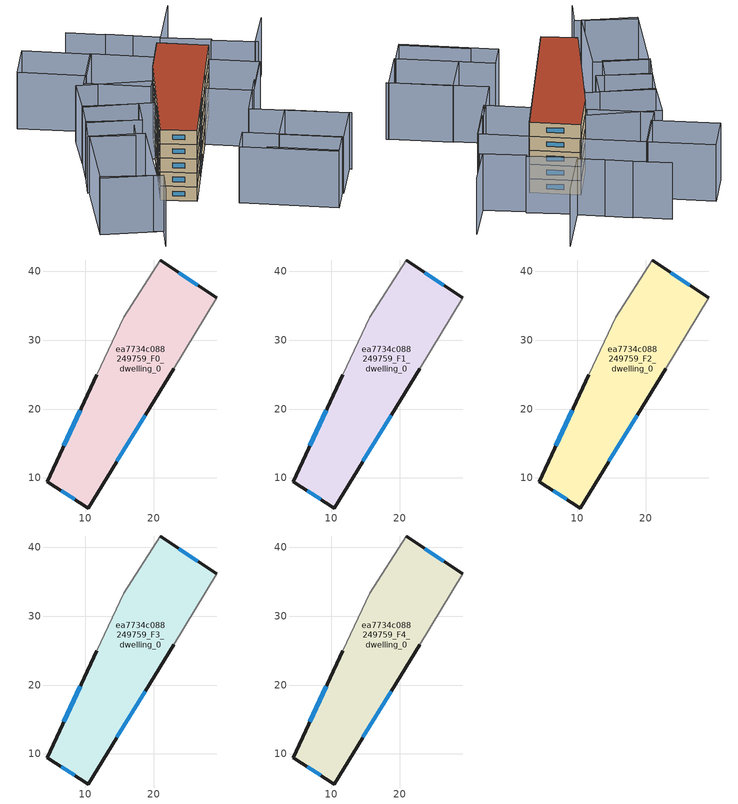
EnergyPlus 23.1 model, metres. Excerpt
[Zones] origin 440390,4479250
ea7734c088249759_F0_dwelling_0
 floor ground (EU_floor_Construction): 29.08,36.14 22.85,25.88 10.5,5.64 4.54,9.44 11.71,25 15.59,33.33 20.87,41.63 z0
 wall outside (EU_wall_Construction): 29.08,36.14 20.87,41.63 / 11.71,25 4.54,9.44 10.5,5.64 22.85,25.88 z0:3
 wall adiabatic (EU_wall_Construction): 20.87,41.63 15.59,33.33 11.71,25 / 22.85,25.88 29.08,36.14 z0:3
 window (EU_Window_Construction): 26.34,37.98 23.62,39.79 / 14.63,12.41 18.72,19.11 / 6.53,8.17 8.51,6.91 / 9.32,19.8 6.94,14.64 z1:2
ea7734c088249759_F1_dwelling_0
 floor to ea7734c088249759_F0_dwelling_0 (EU_floor_Construction): 29.08,36.14 22.85,25.88 10.5,5.64 4.54,9.44 11.71,25 15.59,33.33 20.87,41.63 z3
 wall outside (EU_wall_Construction): 29.08,36.14 20.87,41.63 / 11.71,25 4.54,9.44 10.5,5.64 22.85,25.88 z3:6
 wall adiabatic (EU_wall_Construction): 20.87,41.63 15.59,33.33 11.71,25 / 22.85,25.88 29.08,36.14 z3:6
 window (EU_Window_Construction): 26.34,37.98 23.62,39.79 / 14.63,12.41 18.72,19.11 / 6.53,8.17 8.51,6.91 / 9.32,19.8 6.94,14.64 z4:5
ea7734c088249759_F2_dwelling_0
 floor to ea7734c088249759_F1_dwelling_0 (EU_floor_Construction): 29.08,36.14 22.85,25.88 10.5,5.64 4.54,9.44 11.71,25 15.59,33.33 20.87,41.63 z6
 wall outside (EU_wall_Construction): 29.08,36.14 20.87,41.63 / 11.71,25 4.54,9.44 10.5,5.64 22.85,25.88 z6:9
 wall adiabatic (EU_wall_Construction): 20.87,41.63 15.59,33.33 11.71,25 / 22.85,25.88 29.08,36.14 z6:9
 window (EU_Window_Construction): 26.34,37.98 23.62,39.79 / 14.63,12.41 18.72,19.11 / 6.53,8.17 8.51,6.91 / 9.32,19.8 6.94,14.64 z7:8
ea7734c088249759_F3_dwelling_0
 floor to ea7734c088249759_F2_dwelling_0 (EU_floor_Construction): 29.08,36.14 22.85,25.88 10.5,5.64 4.54,9.44 11.71,25 15.59,33.33 20.87,41.63 z9
 wall outside (EU_wall_Construction): 29.08,36.14 20.87,41.63 / 11.71,25 4.54,9.44 10.5,5.64 22.85,25.88 z9:12
 wall adiabatic (EU_wall_Construction): 20.87,41.63 15.59,33.33 11.71,25 / 22.85,25.88 29.08,36.14 z9:12
 window (EU_Window_Construction): 26.34,37.98 23.62,39.79 / 14.63,12.41 18.72,19.11 / 6.53,8.17 8.51,6.91 / 9.32,19.8 6.94,14.64 z10:11
ea7734c088249759_F4_dwelling_0
 floor to ea7734c088249759_F3_dwelling_0 (EU_floor_Construction): 29.08,36.14 22.85,25.88 10.5,5.64 4.54,9.44 11.71,25 15.59,33.33 20.87,41.63 z12
 wall outside (EU_wall_Construction): 29.08,36.14 20.87,41.63 / 11.71,25 4.54,9.44 10.5,5.64 22.85,25.88 z12:15
 wall adiabatic (EU_wall_Construction): 20.87,41.63 15.59,33.33 11.71,25 / 22.85,25.88 29.08,36.14 z12:15
 window (EU_Window_Construction): 26.34,37.98 23.62,39.79 / 14.63,12.41 18.72,19.11 / 6.53,8.17 8.51,6.91 / 9.32,19.8 6.94,14.64 z13:14
 roof outside (EU_roof_Construction): 10.5,5.64 22.85,25.88 29.08,36.14 20.87,41.63 15.59,33.33 11.71,25 4.54,9.44 z15
shading: 21.91,-1.19 33.09,-8.9 / -12,2.56 -0.98,-2.43 / -0.98,-2.43 -3.49,-7.98 / 42.66,3.78 26.17,14.46 / 26.17,14.46 32.76,24.63 / 32.97,24.33 37.23,30.73 / 40.42,38.56 46.04,46.72 / 40.9,38.24 33.29,42.9 / 32.68,59.39 25.41,48.61 / 25.41,48.61 21.08,51.53 / 33.49,43.23 25.22,48.38 / 16.64,54.42 10.38,58.66 / 21.08,51.53 16.64,54.54 / 20.48,6.3 36.36,-4.28 / 36.36,-4.28 33.05,-9.24 / 33.05,-9.24 17.18,1.34 / 17.18,1.34 20.48,6.3 / 36.58,-4.44 26.39,2.36 / 26.39,2.36 32.05,10.85 / 32.05,10.85 42.25,4.05 / 42.25,4.05 36.58,-4.44 / -12.22,1.99 -5.97,18.38 / -5.97,18.38 4.1,14.54 / 4.1,14.54 -2.15,-1.86 / -2.15,-1.86 -12.22,1.99 / -3.68,24.09 4.65,20.42 / 4.65,20.42 2.15,14.74 / 2.15,14.74 -6.19,18.42 / -6.19,18.42 -3.68,24.09 / -3.81,23.78 -1.26,30.1 / -1.26,30.1 8.74,26.06 / 8.74,26.06 6.19,19.74 / 6.19,19.74 -3.81,23.78 / 29.08,36.15 37.32,30.67 / 37.32,30.67 30.67,20.67 / 30.67,20.67 22.43,26.14 / 22.43,26.14 29.08,36.15 / 12.51,24.71 -1.38,29.69 / -1.38,29.69 1.71,38.3 / 1.71,38.3 15.59,33.33 / 15.59,33.33 12.51,24.71 / 10.33,48.63 21.03,41.52 / 21.03,41.52 14.19,31.22 / 14.19,31.22 3.49,38.34 / 3.49,38.34 10.33,48.63 / 5.51,41.02 -5.48,48.35 / -5.48,48.35 -0.49,55.84 / -0.49,55.84 10.51,48.51 / 10.51,48.51 5.51,41.02 z0:12
[Building]
EU S2 Campaign: North Axis=0; Terrain=City; Solar Distribution=FullExterior
[Site:Location]
Madrid: Latitude=40.5; Longitude=-3.5; Time Zone=1; Elevation=609
[SizingPeriod:WeatherFileDays]
AnnualSizingPeriod: Begin Month=1; Begin Day of Month=1; End Month=12; End Day of Month=31; Day of Week for Start Day=Monday; Use Weather File Daylight Saving Period=No; Use Weather File Rain and Snow Indicators=No
[MATERIAL]
EU_InternalMass_Material: Roughness=MediumRough; Thickness=0.1; Conductivity=1; Density=1800; Specific Heat=900; Thermal Absorptance=0.9; Solar Absorptance=0.7; Visible Absorptance=0.7
[MATERIAL:NOMASS] Roughness=MediumRough; Thermal Absorptance=0.9; Solar Absorptance=0.7; Visible Absorptance=0.7
Name | Thermal Resistance
EU_wall_NoMass | 0.459673
EU_roof_NoMass | 0.495815
EU_floor_NoMass | 0.788942
[WINDOWMATERIAL:SIMPLEGLAZINGSYSTEM]
EU_Window_SimpleGlazing: UFactor=4.26103; Solar Heat Gain Coefficient=0.85; Visible Transmittance=0.85
[CONSTRUCTION]
EU_wall_Construction: EU_wall_NoMass
EU_roof_Construction: EU_roof_NoMass
EU_floor_Construction: EU_floor_NoMass
EU_Window_Construction: EU_Window_SimpleGlazing
EU_InternalMass_Construction: EU_InternalMass_Material
[ZONE] Type=1; Multiplier=1; Ceiling Height=autocalculate; Volume=962.717; Floor Area=autocalculate; Part of Total Floor Area=Yes
ea7734c088249759_F0_dwelling_0; ea7734c088249759_F1_dwelling_0; ea7734c088249759_F2_dwelling_0; ea7734c088249759_F3_dwelling_0; ea7734c088249759_F4_dwelling_0
[INTERNALMASS] Construction=EU_InternalMass_Construction; Surface Area=320.906
Name | Zone or ZoneList
ea7734c088249759_F0_dwelling_0_EU_InternalMass | ea7734c088249759_F0_dwelling_0
ea7734c088249759_F1_dwelling_0_EU_InternalMass | ea7734c088249759_F1_dwelling_0
ea7734c088249759_F2_dwelling_0_EU_InternalMass | ea7734c088249759_F2_dwelling_0
ea7734c088249759_F3_dwelling_0_EU_InternalMass | ea7734c088249759_F3_dwelling_0
ea7734c088249759_F4_dwelling_0_EU_InternalMass | ea7734c088249759_F4_dwelling_0
[OTHEREQUIPMENT] Fuel Type=Electricity; Design Level Calculation Method=Watts/Area; Power per Zone Floor Area=1; Fraction Latent=0; Fraction Radiant=0; Fraction Lost=0; Carbon Dioxide Generation Rate=0; EndUse Subcategory=EU_Step8_InternalGains
Name | Zone or ZoneList or Space or SpaceList | Schedule
EU_Step8_InternalGain_ea7734c088249759_F0_dwelling_0_f000 | ea7734c088249759_F0_dwelling_0 | EU_Step8_GainSchedule_ea7734c088249759_F0_dwelling_0_f000
EU_Step8_InternalGain_ea7734c088249759_F1_dwelling_0_f000 | ea7734c088249759_F1_dwelling_0 | EU_Step8_GainSchedule_ea7734c088249759_F1_dwelling_0_f000
EU_Step8_InternalGain_ea7734c088249759_F2_dwelling_0_f000 | ea7734c088249759_F2_dwelling_0 | EU_Step8_GainSchedule_ea7734c088249759_F2_dwelling_0_f000
EU_Step8_InternalGain_ea7734c088249759_F3_dwelling_0_f000 | ea7734c088249759_F3_dwelling_0 | EU_Step8_GainSchedule_ea7734c088249759_F3_dwelling_0_f000
EU_Step8_InternalGain_ea7734c088249759_F4_dwelling_0_f000 | ea7734c088249759_F4_dwelling_0 | EU_Step8_GainSchedule_ea7734c088249759_F4_dwelling_0_f000
[ZONEVENTILATION:DESIGNFLOWRATE] Schedule=EU_AlwaysOn; Design Flow Rate Calculation Method=AirChanges/Hour; Air Changes per Hour=0.719161; Ventilation Type=Natural; Fan Pressure Rise=0; Fan Total Efficiency=1; Constant Term Coefficient=1; Temperature Term Coefficient=0; Velocity Term Coefficient=0; Velocity Squared Term Coefficient=0; Minimum Indoor Temperature=-100; Maximum Indoor Temperature=100; Delta Temperature=-100; Minimum Outdoor Temperature=-100; Maximum Outdoor Temperature=100; Maximum Wind Speed=40
Name | Zone or ZoneList or Space or SpaceList
EU_ConstantAir_ea7734c088249759_F0_dwelling_0 | ea7734c088249759_F0_dwelling_0
EU_ConstantAir_ea7734c088249759_F1_dwelling_0 | ea7734c088249759_F1_dwelling_0
EU_ConstantAir_ea7734c088249759_F2_dwelling_0 | ea7734c088249759_F2_dwelling_0
EU_ConstantAir_ea7734c088249759_F3_dwelling_0 | ea7734c088249759_F3_dwelling_0
EU_ConstantAir_ea7734c088249759_F4_dwelling_0 | ea7734c088249759_F4_dwelling_0
[HVACTEMPLATE:THERMOSTAT] Constant Heating Setpoint=20; Constant Cooling Setpoint=50
EU_HeatOnly_ea7734c088249759_F0_dwelling_0; EU_HeatOnly_ea7734c088249759_F1_dwelling_0; EU_HeatOnly_ea7734c088249759_F2_dwelling_0; EU_HeatOnly_ea7734c088249759_F3_dwelling_0; EU_HeatOnly_ea7734c088249759_F4_dwelling_0
[HVACTEMPLATE:ZONE:IDEALLOADSAIRSYSTEM] System Availability Schedule=EU_AlwaysOn; Maximum Heating Supply Air Temperature=50; Minimum Cooling Supply Air Temperature=13; Maximum Heating Supply Air Humidity Ratio=0.0156; Minimum Cooling Supply Air Humidity Ratio=0.0077; Heating Limit=NoLimit; Cooling Limit=NoLimit; Heating Availability Schedule=EU_AlwaysOn; Cooling Availability Schedule=EU_CoolingOff; Dehumidification Control Type=ConstantSensibleHeatRatio; Cooling Sensible Heat Ratio=0.7; Dehumidification Setpoint=60; Humidification Control Type=None; Humidification Setpoint=30; Outdoor Air Method=None; Outdoor Air Flow Rate per Person=0.00944; Outdoor Air Flow Rate per Zone Floor Area=0; Outdoor Air Flow Rate per Zone=0; Demand Controlled Ventilation Type=None; Outdoor Air Economizer Type=NoEconomizer; Heat Recovery Type=None; Sensible Heat Recovery Effectiveness=0.7; Latent Heat Recovery Effectiveness=0.65
Name | Template Thermostat
ea7734c088249759_F0_dwelling_0 | EU_HeatOnly_ea7734c088249759_F0_dwelling_0
ea7734c088249759_F1_dwelling_0 | EU_HeatOnly_ea7734c088249759_F1_dwelling_0
ea7734c088249759_F2_dwelling_0 | EU_HeatOnly_ea7734c088249759_F2_dwelling_0
ea7734c088249759_F3_dwelling_0 | EU_HeatOnly_ea7734c088249759_F3_dwelling_0
ea7734c088249759_F4_dwelling_0 | EU_HeatOnly_ea7734c088249759_F4_dwelling_0
[SIZING:ZONE] Zone Cooling Design Supply Air Temperature Input Method=SupplyAirTemperature; Zone Cooling Design Supply Air Temperature=13; Zone Heating Design Supply Air Temperature Input Method=SupplyAirTemperature; Zone Heating Design Supply Air Temperature=50; Zone Cooling Design Supply Air Humidity Ratio=0.008; Zone Heating Design Supply Air Humidity Ratio=0.008; Cooling Design Air Flow Method=DesignDay; Cooling Design Air Flow Rate=0; Cooling Minimum Air Flow per Zone Floor Area=0.000762; Cooling Minimum Air Flow=0; Cooling Minimum Air Flow Fraction=0.2; Heating Design Air Flow Method=DesignDay; Heating Design Air Flow Rate=0; Heating Maximum Air Flow per Zone Floor Area=0.002032; Heating Maximum Air Flow=0.141576; Heating Maximum Air Flow Fraction=0.3; Account for Dedicated Outdoor Air System=No; Dedicated Outdoor Air System Control Strategy=NeutralSupplyAir; Dedicated Outdoor Air Low Setpoint Temperature for Design=autosize; Dedicated Outdoor Air High Setpoint Temperature for Design=autosize; Zone Load Sizing Method=Sensible Load Only No Latent Load; Zone Latent Cooling Design Supply Air Humidity Ratio Input Method=HumidityRatioDifference; Zone Cooling Design Supply Air Humidity Ratio Difference=0.005; Zone Latent Heating Design Supply Air Humidity Ratio Input Method=HumidityRatioDifference; Zone Humidification Design Supply Air Humidity Ratio Difference=0.005
ea7734c088249759_F0_dwelling_0; ea7734c088249759_F1_dwelling_0; ea7734c088249759_F2_dwelling_0; ea7734c088249759_F3_dwelling_0; ea7734c088249759_F4_dwelling_0
[SCHEDULE:CONSTANT]
Name | Hourly Value
EU_AlwaysOn | 1
EU_CoolingOff | 0
[SCHEDULE:FILE] Column Number=1; Rows to Skip at Top=0; Number of Hours of Data=8760; Column Separator=Comma; Interpolate to Timestep=No; Minutes per Item=60; Adjust Schedule for Daylight Savings=Yes
Name | File
EU_Step8_GainSchedule_ea7734c088249759_F0_dwelling_0_f000 | ../../schedules/ea7734c088249759/ea7734c088249759_F0_dwelling_0_f000_gain.csv
EU_Step8_GainSchedule_ea7734c088249759_F1_dwelling_0_f000 | ../../schedules/ea7734c088249759/ea7734c088249759_F1_dwelling_0_f000_gain.csv
EU_Step8_GainSchedule_ea7734c088249759_F2_dwelling_0_f000 | ../../schedules/ea7734c088249759/ea7734c088249759_F2_dwelling_0_f000_gain.csv
EU_Step8_GainSchedule_ea7734c088249759_F3_dwelling_0_f000 | ../../schedules/ea7734c088249759/ea7734c088249759_F3_dwelling_0_f000_gain.csv
EU_Step8_GainSchedule_ea7734c088249759_F4_dwelling_0_f000 | ../../schedules/ea7734c088249759/ea7734c088249759_F4_dwelling_0_f000_gain.csv
